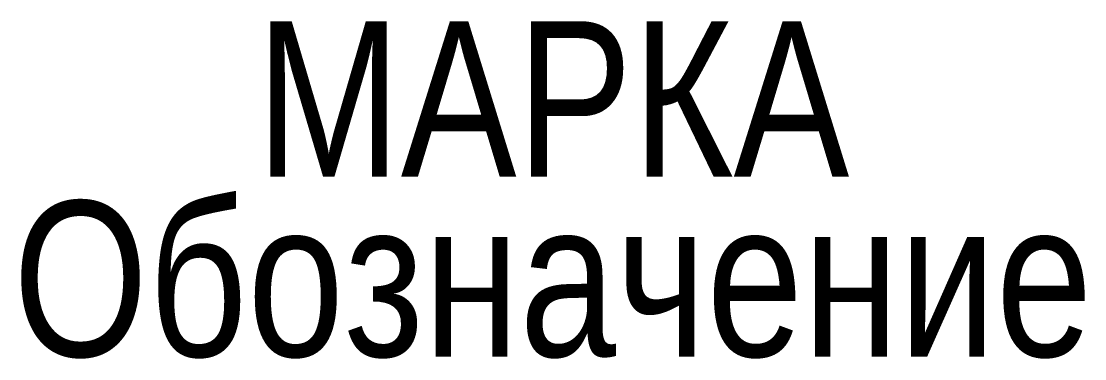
# Model space of a CAD drawing. Extents: x -4.28 to 4.28, y -2.09 to 0.62.
import ezdxf
from ezdxf.enums import TextEntityAlignment as Align

# ---------------------------------------------------------------- set-up
doc = ezdxf.new("R2010")
doc.units = 0
doc.header["$LTSCALE"] = 50
doc.styles.get("Standard").update_dxf_attribs({"font": 'ARIAL.TTF', "width": 0.8, "height": 250})

msp = doc.modelspace()

# ---------------------------------------------------------------- texts
at = {"color": 1, "ltscale": 100, "width": 0.8}
for tag, text, flags, p in [('МАРКА', 'Имя', 8, (0, 0)), ('Обозначение', '5555-5-АС.У', 9, (0, -1.446))]:
    msp.add_attdef(tag, text=text, height=1.25, dxfattribs=dict(at, flags=flags)).set_placement(p, align=Align.MIDDLE_CENTER)

doc.saveas('drawing.dxf')
